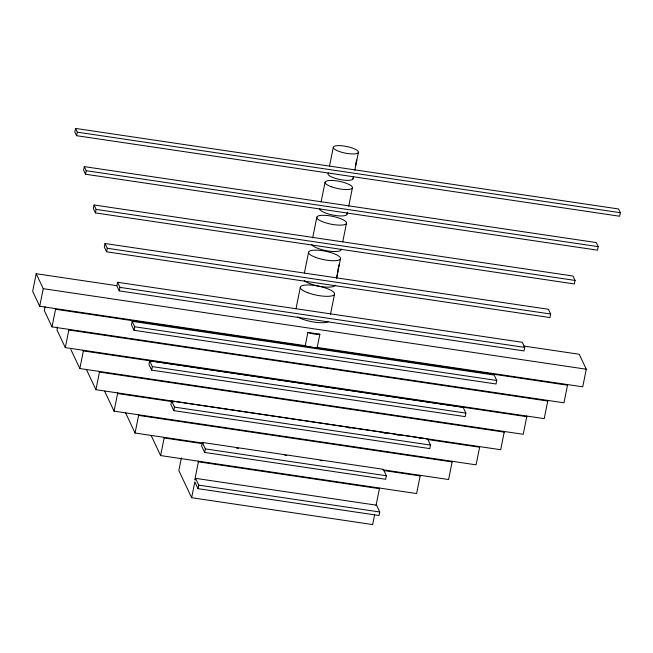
<?xml version="1.0" encoding="UTF-8"?>
<svg xmlns="http://www.w3.org/2000/svg" width="653" height="653" viewBox="0 0 653 653"><rect width="100%" height="100%" fill="white"/><g stroke="black" fill="none" stroke-linecap="round" stroke-linejoin="round"><path stroke-width="0.98" d="M116.797 285.679L36.201 273.721L32.65 291.328L39.694 306.281L305.229 345.666A9.313 2.457 11.4 0 0 317.195 347.437L582.729 386.821L586.28 369.214L579.235 354.261L523.82 346.049M39.694 306.281L43.245 288.675L36.201 273.721M75.552 128.429L74.842 131.955L76.605 135.693L619.64 216.233L620.35 212.715L618.587 208.976L75.552 128.429L77.315 132.167L76.605 135.693M45.098 306.649L44.306 310.567L51.995 326.867L563.972 402.803L567.522 385.197L567.204 384.519M51.995 326.867L55.546 309.261L55.219 308.583M84.302 166.629L83.592 170.155L85.51 174.229L597.487 250.164L598.197 246.646L596.279 242.565L84.302 166.629L86.22 170.711L85.51 174.229M57.562 327.014L56.966 329.945L65.292 347.608L544.21 418.638L547.761 401.032L547.434 400.354M65.292 347.608L68.843 330.002L68.524 329.324M94.056 204.985L93.346 208.503L95.428 212.919L574.338 283.949L575.048 280.431L572.967 276.015L94.056 204.985L96.138 209.401L95.428 212.919M526.44 416.01L526.767 416.687L523.216 434.294L79.829 368.537L83.38 350.922L83.062 350.245M105.035 243.512L104.325 247.038L106.57 251.789L549.957 317.554L550.667 314.028L548.422 309.277L105.035 243.512L107.28 248.271L106.57 251.789M503.896 431.429L504.214 432.115L500.663 449.721L95.909 389.686L99.46 372.079L99.142 371.402M117.573 282.276L116.863 285.794L119.262 290.895L524.016 350.922L524.726 347.404L522.327 342.303L117.573 282.276L119.972 287.369L119.262 290.895M479.302 446.554L479.62 447.232L476.07 464.838L114.046 411.145L117.597 393.539L117.279 392.853M132.159 321.341L131.449 324.859L134.004 330.296L496.027 383.988L496.737 380.47L494.182 375.034L132.159 321.341L134.714 326.778L134.004 330.296M203.14 443.126L135.065 433.029L138.616 415.422L138.297 414.745M149.627 360.831L148.917 364.358L151.635 370.129L465.156 416.63L465.867 413.112L463.148 407.333L149.627 360.831L152.345 366.611L151.635 370.129M419.822 475.262L420.14 475.939L416.59 493.554L160.605 455.582L164.156 437.975L163.838 437.298M171.608 400.999L170.898 404.517L173.78 410.631L429.772 448.603L430.482 445.077L427.601 438.963L171.608 400.999L174.49 407.113L173.78 410.631M181.387 457.826L178.824 470.544L191.631 497.717L372.643 524.571L374.642 514.662M198.096 461.14L198.414 461.826L194.863 479.433L195.182 480.11L195.541 478.347L376.552 505.202L379.752 511.993L379.042 515.511L198.03 488.664L194.831 481.873L191.631 497.717M202.316 442.456L201.606 445.975L204.65 452.431L385.662 479.278L386.372 475.759L383.327 469.303L202.316 442.456L205.36 448.905L204.65 452.431M198.03 488.664L198.741 485.146L195.541 478.347M295.98 308.869L300.315 287.353M304.42 272.897L308.559 252.352M312.665 237.888L316.803 217.351M321.105 201.908L325.047 182.342M329.545 165.927L333.291 147.341M305.229 345.666L307.889 332.459L319.864 334.23L317.195 347.437M353.069 178.775L353.453 176.881M354.791 170.237L358.399 152.369A12.807 3.379 11.4 0 0 340.393 145.66A12.807 3.379 11.4 0 0 338.793 151.308A12.807 3.379 11.4 0 0 358.391 152.378M347.135 214.07L347.535 212.111M348.718 206.242L352.465 187.656M342.735 241.839L346.482 223.253A15.133 3.991 11.4 0 0 325.194 215.351A15.133 3.991 11.4 0 0 323.3 222.02A15.133 3.991 11.4 0 0 346.465 223.285M337.911 270.113L338.972 264.824A16.292 4.302 11.4 0 1 339.087 265.804M336.556 278.292L340.548 258.515M330.442 314.501L334.589 293.956M376.071 505.3L379.426 488.673L379.107 487.995M451.819 461.238L452.137 461.924L448.587 479.531L382.536 469.736M336.491 278.619L337.838 271.966A16.292 4.302 11.4 0 0 337.732 270.995M77.315 132.167L620.35 212.715M86.22 170.711L598.197 246.646M96.138 209.401L575.048 280.431M107.28 248.271L550.667 314.028M119.972 287.369L524.726 347.404M43.245 288.675L586.28 369.214M55.546 309.261L567.522 385.197M134.714 326.778L496.737 380.47M68.843 330.002L547.761 401.032M83.38 350.922L526.767 416.687M152.345 366.611L465.867 413.112M99.46 372.079L504.214 432.115M117.597 393.539L174.073 401.913M348.531 427.788L350.547 428.082M383.825 433.021L385.841 433.323M396.934 434.963L398.95 435.265M419.12 438.253L421.136 438.555M427.184 439.453L479.62 447.232M174.49 407.113L430.482 445.077M138.616 415.422L452.137 461.924M236.402 448.056L238.41 448.358M284.773 455.231L286.789 455.533M320.052 460.463L322.068 460.765M164.156 437.975L202.454 443.656M383.866 470.56L420.14 475.939M205.36 448.905L386.372 475.759M198.414 461.826L379.426 488.673M198.741 485.146L379.752 511.993M151.21 435.649L160.605 455.582M125.441 412.59L135.065 433.029M104.66 391.212L114.046 411.145M86.31 369.304L95.909 389.686M70.859 349.51L79.829 368.537M328.173 321.717A17.46 4.604 11.4 0 1 313.922 322.068A17.46 4.604 11.4 0 1 297.686 316.893M335.185 285.157A16.292 4.302 11.4 0 1 321.472 286.602A16.292 4.302 11.4 0 1 304.225 280.561M341.152 249.119A15.133 3.991 11.4 0 1 327.888 250.964A15.133 3.991 11.4 0 1 311.62 244.451M346.833 213.131A13.966 3.689 11.4 0 1 334.377 215.335A13.966 3.689 11.4 0 1 319.758 208.576M352.979 178.04A12.807 3.379 11.4 0 1 339.609 179.453A12.807 3.379 11.4 0 1 328.483 172.963M355.746 165.495A12.807 3.379 11.4 0 0 355.64 164.834L356.611 159.993A12.807 3.379 11.4 0 1 356.726 160.654M319.864 334.23A9.313 2.457 11.4 0 1 307.889 332.459M307.816 292.732A17.46 4.604 11.4 0 0 334.548 294.193A17.46 4.604 11.4 0 0 309.995 285.034A17.46 4.604 11.4 0 0 307.816 292.732M315.562 257.372A16.292 4.302 11.4 0 0 340.507 258.743A16.292 4.302 11.4 0 0 317.595 250.189A16.292 4.302 11.4 0 0 315.562 257.372M331.047 186.66A13.966 3.689 11.4 0 0 352.432 187.835A13.966 3.689 11.4 0 0 332.793 180.506A13.966 3.689 11.4 0 0 331.047 186.66"/></g></svg>
